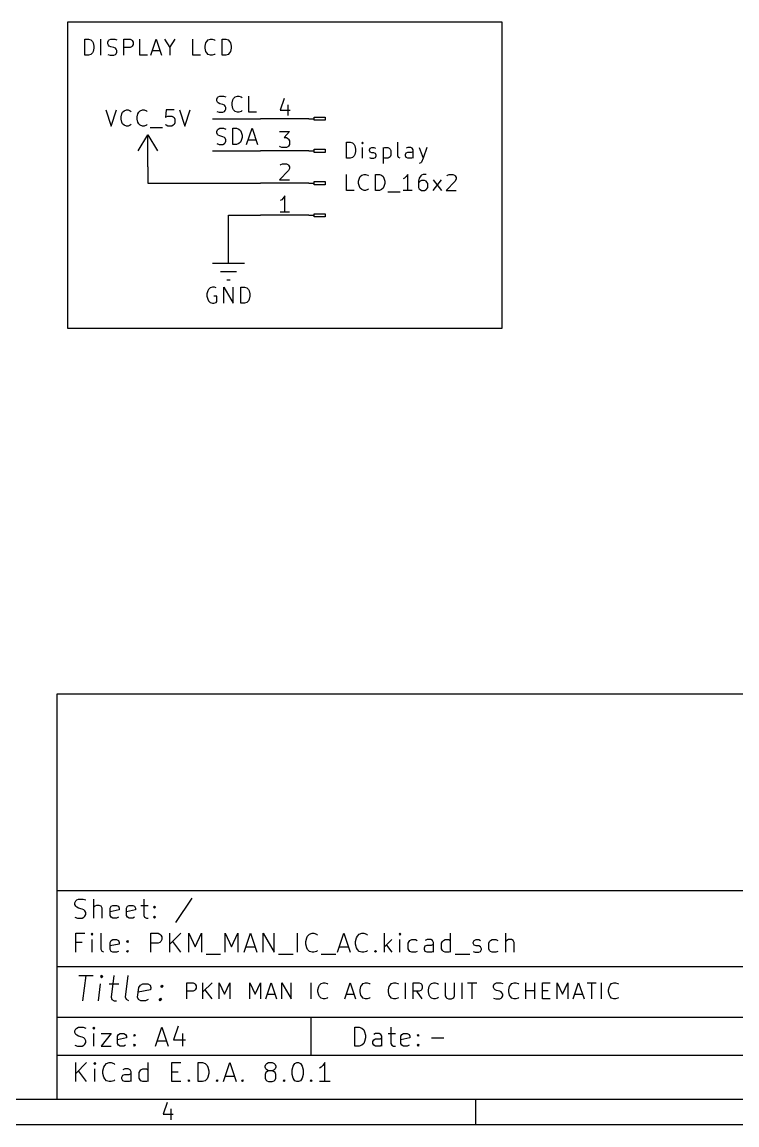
# Model space of a CAD drawing. Extents: x 0.4 to 11.3, y -7.9 to -0.4.
# Drawn here: x 6.859 to 9.079, y -7.874 to -4.45 of the extents above; entities that cross this region are included whole.
import ezdxf

# ---------------------------------------------------------------- set-up
doc = ezdxf.new("R2010")
doc.units = 0
doc.header["$MEASUREMENT"] = 0
for name, color, linetype in [('BLUE3', 171, 'CONTINUOUS'), ('CYAN2', 4, 'CONTINUOUS'), ('GRAY1', 251, 'CONTINUOUS'), ('GREEN3', 91, 'CONTINUOUS'), ('RED2', 1, 'CONTINUOUS'), ('RED3', 11, 'CONTINUOUS')]:
    doc.layers.add(name, color=color, linetype=linetype)

msp = doc.modelspace()

# ---------------------------------------------------------------- linework, layer by layer
at = {"layer": 'BLUE3', "linetype": 'CONTINUOUS'}
for p, q in [((7, -4.45), (7, -5.4)), ((8.35, -4.45), (7, -4.45)), ((8.35, -5.4), (8.35, -4.45)), ((7.0538, -4.553), (7.0538, -4.503)), ((7.0538, -4.503), (7.0657, -4.503)), ((7.0657, -4.503), (7.0729, -4.5053)), ((7.0729, -4.5053), (7.0776, -4.5101)), ((7.0776, -4.5101), (7.08, -4.5149)), ((7.08, -4.5149), (7.0824, -4.5244)), ((7.1038, -4.553), (7.1038, -4.503)), ((7.1252, -4.5125), (7.1276, -4.5077)), ((7.1252, -4.5172), (7.1252, -4.5125)), ((7.1276, -4.522), (7.1252, -4.5172)), ((7.1276, -4.5077), (7.13, -4.5053)), ((7.13, -4.5053), (7.1348, -4.503)), ((7.1348, -4.503), (7.1467, -4.503)), ((7.1467, -4.503), (7.1538, -4.5053)), ((7.1752, -4.553), (7.1752, -4.503)), ((7.1752, -4.503), (7.1943, -4.503)), ((7.1943, -4.503), (7.199, -4.5053)), ((7.199, -4.5053), (7.2014, -4.5077)), ((7.2014, -4.5077), (7.2038, -4.5125)), ((7.2038, -4.5196), (7.2014, -4.5244)), ((7.2038, -4.5125), (7.2038, -4.5196)), ((7.2252, -4.553), (7.2252, -4.503)), ((7.2586, -4.553), (7.2752, -4.503)), ((7.2752, -4.503), (7.2919, -4.553)), ((7.3014, -4.503), (7.3181, -4.5292)), ((7.3181, -4.5292), (7.3348, -4.503)), ((7.3895, -4.553), (7.3895, -4.503)), ((7.4276, -4.5244), (7.43, -4.5149)), ((7.43, -4.5149), (7.4324, -4.5101)), ((7.4324, -4.5101), (7.4371, -4.5053)), ((7.4371, -4.5053), (7.4443, -4.503)), ((7.4443, -4.503), (7.449, -4.503)), ((7.449, -4.503), (7.4562, -4.5053)), ((7.4562, -4.5053), (7.4586, -4.5077)), ((7.48, -4.553), (7.48, -4.503)), ((7.48, -4.503), (7.4919, -4.503)), ((7.4919, -4.503), (7.499, -4.5053)), ((7.499, -4.5053), (7.5038, -4.5101)), ((7.5038, -4.5101), (7.5062, -4.5149)), ((7.5062, -4.5149), (7.5086, -4.5244)), ((7.0657, -4.553), (7.0538, -4.553)), ((7.0729, -4.5506), (7.0657, -4.553)), ((7.0776, -4.5458), (7.0729, -4.5506)), ((7.08, -4.5411), (7.0776, -4.5458)), ((7.0824, -4.5315), (7.08, -4.5411)), ((7.0824, -4.5244), (7.0824, -4.5315)), ((7.1252, -4.5506), (7.1324, -4.553)), ((7.13, -4.5244), (7.1276, -4.522)), ((7.1348, -4.5268), (7.13, -4.5244)), ((7.1324, -4.553), (7.1443, -4.553)), ((7.1443, -4.5292), (7.1348, -4.5268)), ((7.149, -4.5315), (7.1443, -4.5292)), ((7.1443, -4.553), (7.149, -4.5506)), ((7.1514, -4.5339), (7.149, -4.5315)), ((7.149, -4.5506), (7.1514, -4.5482)), ((7.1538, -4.5387), (7.1514, -4.5339)), ((7.1514, -4.5482), (7.1538, -4.5434)), ((7.1538, -4.5434), (7.1538, -4.5387)), ((7.1943, -4.5292), (7.1752, -4.5292)), ((7.199, -4.5268), (7.1943, -4.5292)), ((7.2014, -4.5244), (7.199, -4.5268)), ((7.249, -4.553), (7.2252, -4.553)), ((7.2633, -4.5387), (7.2871, -4.5387)), ((7.3181, -4.5292), (7.3181, -4.553)), ((7.4133, -4.553), (7.3895, -4.553)), ((7.4276, -4.5315), (7.4276, -4.5244)), ((7.43, -4.5411), (7.4276, -4.5315)), ((7.4324, -4.5458), (7.43, -4.5411)), ((7.4371, -4.5506), (7.4324, -4.5458)), ((7.4443, -4.553), (7.4371, -4.5506)), ((7.449, -4.553), (7.4443, -4.553)), ((7.4562, -4.5506), (7.449, -4.553)), ((7.4586, -4.5482), (7.4562, -4.5506)), ((7.4919, -4.553), (7.48, -4.553)), ((7.499, -4.5506), (7.4919, -4.553)), ((7.5038, -4.5458), (7.499, -4.5506)), ((7.5062, -4.5411), (7.5038, -4.5458)), ((7.5086, -4.5315), (7.5062, -4.5411)), ((7.5086, -4.5244), (7.5086, -4.5315)), ((7, -5.4), (8.35, -5.4)), ((7.3709, -7.483), (7.3709, -7.433)), ((7.3709, -7.433), (7.39, -7.433)), ((7.39, -7.4592), (7.3709, -7.4592)), ((7.39, -7.433), (7.3948, -7.4353)), ((7.3948, -7.4568), (7.39, -7.4592)), ((7.3948, -7.4353), (7.3971, -7.4377)), ((7.3971, -7.4544), (7.3948, -7.4568)), ((7.3971, -7.4377), (7.3995, -7.4425)), ((7.3995, -7.4496), (7.3971, -7.4544)), ((7.3995, -7.4425), (7.3995, -7.4496)), ((7.4209, -7.483), (7.4209, -7.433)), ((7.4495, -7.433), (7.4209, -7.4615)), ((7.4495, -7.483), (7.4281, -7.4544)), ((7.4709, -7.483), (7.4709, -7.433)), ((7.4709, -7.433), (7.4876, -7.4687)), ((7.4876, -7.4687), (7.5043, -7.433)), ((7.5043, -7.433), (7.5043, -7.483)), ((7.5662, -7.483), (7.5662, -7.433)), ((7.5662, -7.433), (7.5829, -7.4687)), ((7.5829, -7.4687), (7.5995, -7.433)), ((7.5995, -7.433), (7.5995, -7.483)), ((7.6162, -7.483), (7.6329, -7.433)), ((7.6329, -7.433), (7.6495, -7.483)), ((7.6662, -7.483), (7.6662, -7.433)), ((7.6662, -7.433), (7.6948, -7.483)), ((7.6948, -7.483), (7.6948, -7.433)), ((7.7567, -7.483), (7.7567, -7.433)), ((7.7781, -7.4544), (7.7805, -7.4449)), ((7.7781, -7.4615), (7.7781, -7.4544)), ((7.7805, -7.4711), (7.7781, -7.4615)), ((7.7805, -7.4449), (7.7829, -7.4401)), ((7.7829, -7.4401), (7.7876, -7.4353)), ((7.7876, -7.4353), (7.7948, -7.433)), ((7.7948, -7.433), (7.7995, -7.433)), ((7.7995, -7.433), (7.8067, -7.4353)), ((7.8067, -7.4353), (7.809, -7.4377)), ((7.8614, -7.483), (7.8781, -7.433)), ((7.8781, -7.433), (7.8948, -7.483)), ((7.909, -7.4544), (7.9114, -7.4449)), ((7.909, -7.4615), (7.909, -7.4544)), ((7.9114, -7.4711), (7.909, -7.4615)), ((7.9114, -7.4449), (7.9138, -7.4401)), ((7.9138, -7.4401), (7.9186, -7.4353)), ((7.9186, -7.4353), (7.9257, -7.433)), ((7.9257, -7.433), (7.9305, -7.433)), ((7.9305, -7.433), (7.9376, -7.4353)), ((7.9376, -7.4353), (7.94, -7.4377)), ((7.9971, -7.4544), (7.9995, -7.4449)), ((7.9971, -7.4615), (7.9971, -7.4544)), ((7.9995, -7.4711), (7.9971, -7.4615)), ((7.9995, -7.4449), (8.0019, -7.4401)), ((8.0019, -7.4401), (8.0067, -7.4353)), ((8.0067, -7.4353), (8.0138, -7.433)), ((8.0138, -7.433), (8.0186, -7.433)), ((8.0186, -7.433), (8.0257, -7.4353)), ((8.0257, -7.4353), (8.0281, -7.4377)), ((8.0495, -7.483), (8.0495, -7.433)), ((8.0733, -7.483), (8.0733, -7.433)), ((8.0733, -7.433), (8.0924, -7.433)), ((8.0924, -7.4592), (8.0733, -7.4592)), ((8.1019, -7.483), (8.0852, -7.4592)), ((8.0924, -7.433), (8.0971, -7.4353)), ((8.0971, -7.4568), (8.0924, -7.4592)), ((8.0971, -7.4353), (8.0995, -7.4377)), ((8.0995, -7.4544), (8.0971, -7.4568)), ((8.0995, -7.4377), (8.1019, -7.4425)), ((8.1019, -7.4496), (8.0995, -7.4544)), ((8.1019, -7.4425), (8.1019, -7.4496)), ((8.121, -7.4544), (8.1233, -7.4449)), ((8.121, -7.4615), (8.121, -7.4544)), ((8.1233, -7.4711), (8.121, -7.4615)), ((8.1233, -7.4449), (8.1257, -7.4401)), ((8.1257, -7.4401), (8.1305, -7.4353)), ((8.1305, -7.4353), (8.1376, -7.433)), ((8.1376, -7.433), (8.1424, -7.433)), ((8.1424, -7.433), (8.1495, -7.4353)), ((8.1495, -7.4353), (8.1519, -7.4377)), ((8.1733, -7.433), (8.1733, -7.4734)), ((8.2019, -7.4734), (8.2019, -7.433)), ((8.2257, -7.483), (8.2257, -7.433)), ((8.2424, -7.433), (8.271, -7.433)), ((8.2567, -7.483), (8.2567, -7.433)), ((8.3233, -7.4425), (8.3257, -7.4377)), ((8.3233, -7.4472), (8.3233, -7.4425)), ((8.3257, -7.452), (8.3233, -7.4472)), ((8.3257, -7.4377), (8.3281, -7.4353)), ((8.3281, -7.4544), (8.3257, -7.452)), ((8.3281, -7.4353), (8.3329, -7.433)), ((8.3329, -7.4568), (8.3281, -7.4544)), ((8.3329, -7.433), (8.3448, -7.433)), ((8.3424, -7.4592), (8.3329, -7.4568)), ((8.3471, -7.4615), (8.3424, -7.4592)), ((8.3448, -7.433), (8.3519, -7.4353)), ((8.3495, -7.4639), (8.3471, -7.4615)), ((8.3519, -7.4687), (8.3495, -7.4639)), ((8.371, -7.4544), (8.3733, -7.4449)), ((8.371, -7.4615), (8.371, -7.4544)), ((8.3733, -7.4711), (8.371, -7.4615)), ((8.3733, -7.4449), (8.3757, -7.4401)), ((8.3757, -7.4401), (8.3805, -7.4353)), ((8.3805, -7.4353), (8.3876, -7.433)), ((8.3876, -7.433), (8.3924, -7.433)), ((8.3924, -7.433), (8.3995, -7.4353)), ((8.3995, -7.4353), (8.4019, -7.4377)), ((8.4233, -7.483), (8.4233, -7.433)), ((8.4233, -7.4568), (8.4519, -7.4568)), ((8.4519, -7.483), (8.4519, -7.433)), ((8.4757, -7.483), (8.4757, -7.433)), ((8.4757, -7.433), (8.4995, -7.433)), ((8.4757, -7.4568), (8.4924, -7.4568)), ((8.5209, -7.483), (8.5209, -7.433)), ((8.5209, -7.433), (8.5376, -7.4687)), ((8.5376, -7.4687), (8.5543, -7.433)), ((8.5543, -7.433), (8.5543, -7.483)), ((8.5709, -7.483), (8.5876, -7.433)), ((8.5876, -7.433), (8.6043, -7.483)), ((8.6138, -7.433), (8.6424, -7.433)), ((8.6281, -7.483), (8.6281, -7.433)), ((8.659, -7.483), (8.659, -7.433)), ((8.6805, -7.4544), (8.6829, -7.4449)), ((8.6805, -7.4615), (8.6805, -7.4544)), ((8.6829, -7.4711), (8.6805, -7.4615)), ((8.6829, -7.4449), (8.6852, -7.4401)), ((8.6852, -7.4401), (8.69, -7.4353)), ((8.69, -7.4353), (8.6971, -7.433)), ((8.6971, -7.433), (8.7019, -7.433)), ((8.7019, -7.433), (8.709, -7.4353)), ((8.709, -7.4353), (8.7114, -7.4377)), ((7.6209, -7.4687), (7.6448, -7.4687)), ((7.7829, -7.4758), (7.7805, -7.4711)), ((7.7876, -7.4806), (7.7829, -7.4758)), ((7.7948, -7.483), (7.7876, -7.4806)), ((7.7995, -7.483), (7.7948, -7.483)), ((7.8067, -7.4806), (7.7995, -7.483)), ((7.809, -7.4782), (7.8067, -7.4806)), ((7.8662, -7.4687), (7.89, -7.4687)), ((7.9138, -7.4758), (7.9114, -7.4711)), ((7.9186, -7.4806), (7.9138, -7.4758)), ((7.9257, -7.483), (7.9186, -7.4806)), ((7.9305, -7.483), (7.9257, -7.483)), ((7.9376, -7.4806), (7.9305, -7.483)), ((7.94, -7.4782), (7.9376, -7.4806)), ((8.0019, -7.4758), (7.9995, -7.4711)), ((8.0067, -7.4806), (8.0019, -7.4758)), ((8.0138, -7.483), (8.0067, -7.4806)), ((8.0186, -7.483), (8.0138, -7.483)), ((8.0257, -7.4806), (8.0186, -7.483)), ((8.0281, -7.4782), (8.0257, -7.4806)), ((8.1257, -7.4758), (8.1233, -7.4711)), ((8.1305, -7.4806), (8.1257, -7.4758)), ((8.1376, -7.483), (8.1305, -7.4806)), ((8.1424, -7.483), (8.1376, -7.483)), ((8.1495, -7.4806), (8.1424, -7.483)), ((8.1519, -7.4782), (8.1495, -7.4806)), ((8.1733, -7.4734), (8.1757, -7.4782)), ((8.1757, -7.4782), (8.1781, -7.4806)), ((8.1781, -7.4806), (8.1829, -7.483)), ((8.1829, -7.483), (8.1924, -7.483)), ((8.1924, -7.483), (8.1971, -7.4806)), ((8.1971, -7.4806), (8.1995, -7.4782)), ((8.1995, -7.4782), (8.2019, -7.4734)), ((8.3233, -7.4806), (8.3305, -7.483)), ((8.3305, -7.483), (8.3424, -7.483)), ((8.3424, -7.483), (8.3471, -7.4806)), ((8.3471, -7.4806), (8.3495, -7.4782)), ((8.3495, -7.4782), (8.3519, -7.4734)), ((8.3519, -7.4734), (8.3519, -7.4687)), ((8.3757, -7.4758), (8.3733, -7.4711)), ((8.3805, -7.4806), (8.3757, -7.4758)), ((8.3876, -7.483), (8.3805, -7.4806)), ((8.3924, -7.483), (8.3876, -7.483)), ((8.3995, -7.4806), (8.3924, -7.483)), ((8.4019, -7.4782), (8.3995, -7.4806)), ((8.4995, -7.483), (8.4757, -7.483)), ((8.5757, -7.4687), (8.5995, -7.4687)), ((8.6852, -7.4758), (8.6829, -7.4711)), ((8.69, -7.4806), (8.6852, -7.4758)), ((8.6971, -7.483), (8.69, -7.4806)), ((8.7019, -7.483), (8.6971, -7.483)), ((8.709, -7.4806), (8.7019, -7.483)), ((8.7114, -7.4782), (8.709, -7.4806)), ((8.1309, -7.6039), (8.169, -7.6039))]:
    msp.add_line(p, q, dxfattribs=at)
at = {"layer": 'CYAN2', "linetype": 'CONTINUOUS'}
for p, q in [((7.119, -4.7228), (7.1357, -4.7728)), ((7.1357, -4.7728), (7.1524, -4.7228)), ((7.1714, -4.7299), (7.1762, -4.7252)), ((7.1762, -4.7252), (7.1833, -4.7228)), ((7.1833, -4.7228), (7.1881, -4.7228)), ((7.1881, -4.7228), (7.1952, -4.7252)), ((7.1952, -4.7252), (7.1976, -4.7276)), ((7.2214, -4.7299), (7.2262, -4.7252)), ((7.2262, -4.7252), (7.2333, -4.7228)), ((7.2333, -4.7228), (7.2381, -4.7228)), ((7.2381, -4.7228), (7.2452, -4.7252)), ((7.2452, -4.7252), (7.2476, -4.7276)), ((7.3071, -4.7228), (7.3048, -4.7466)), ((7.331, -4.7228), (7.3071, -4.7228)), ((7.3476, -4.7228), (7.3643, -4.7728)), ((7.3643, -4.7728), (7.381, -4.7228)), ((7.1667, -4.7442), (7.169, -4.7347)), ((7.1667, -4.7514), (7.1667, -4.7442)), ((7.169, -4.7609), (7.1667, -4.7514)), ((7.169, -4.7347), (7.1714, -4.7299)), ((7.2167, -4.7442), (7.219, -4.7347)), ((7.2167, -4.7514), (7.2167, -4.7442)), ((7.219, -4.7609), (7.2167, -4.7514)), ((7.219, -4.7347), (7.2214, -4.7299)), ((7.3048, -4.7466), (7.3071, -4.7442)), ((7.3071, -4.7442), (7.3119, -4.7419)), ((7.3119, -4.7419), (7.3238, -4.7419)), ((7.3238, -4.7419), (7.3286, -4.7442)), ((7.3286, -4.7442), (7.331, -4.7466)), ((7.331, -4.7466), (7.3333, -4.7514)), ((7.3333, -4.7514), (7.3333, -4.7633)), ((7.1714, -4.7657), (7.169, -4.7609)), ((7.1762, -4.7704), (7.1714, -4.7657)), ((7.1833, -4.7728), (7.1762, -4.7704)), ((7.1881, -4.7728), (7.1833, -4.7728)), ((7.1952, -4.7704), (7.1881, -4.7728)), ((7.1976, -4.768), (7.1952, -4.7704)), ((7.2214, -4.7657), (7.219, -4.7609)), ((7.2262, -4.7704), (7.2214, -4.7657)), ((7.2333, -4.7728), (7.2262, -4.7704)), ((7.2381, -4.7728), (7.2333, -4.7728)), ((7.2452, -4.7704), (7.2381, -4.7728)), ((7.2476, -4.768), (7.2452, -4.7704)), ((7.2571, -4.7776), (7.2952, -4.7776)), ((7.3071, -4.7704), (7.3048, -4.768)), ((7.3119, -4.7728), (7.3071, -4.7704)), ((7.3238, -4.7728), (7.3119, -4.7728)), ((7.3286, -4.7704), (7.3238, -4.7728)), ((7.331, -4.768), (7.3286, -4.7704)), ((7.3333, -4.7633), (7.331, -4.768)), ((7.8663, -4.8728), (7.8663, -4.8228)), ((7.8663, -4.8228), (7.8782, -4.8228)), ((7.8782, -4.8228), (7.8853, -4.8252)), ((7.8853, -4.8252), (7.8901, -4.8299)), ((7.9163, -4.8228), (7.9139, -4.8252)), ((7.9139, -4.8252), (7.9163, -4.8276)), ((7.9187, -4.8252), (7.9163, -4.8228)), ((7.9163, -4.8228), (7.9163, -4.8276)), ((7.9163, -4.8276), (7.9187, -4.8252)), ((8.0258, -4.8657), (8.0258, -4.8228)), ((7.8901, -4.8299), (7.8925, -4.8347)), ((7.8925, -4.8609), (7.8901, -4.8657)), ((7.8925, -4.8347), (7.8949, -4.8442)), ((7.8949, -4.8514), (7.8925, -4.8609)), ((7.8949, -4.8442), (7.8949, -4.8514)), ((7.9163, -4.8728), (7.9163, -4.8395)), ((7.9377, -4.8466), (7.9401, -4.8418)), ((7.9377, -4.849), (7.9377, -4.8466)), ((7.9401, -4.8537), (7.9377, -4.849)), ((7.9401, -4.8418), (7.9449, -4.8395)), ((7.9449, -4.8561), (7.9401, -4.8537)), ((7.9449, -4.8395), (7.952, -4.8395)), ((7.952, -4.8561), (7.9449, -4.8561)), ((7.952, -4.8395), (7.9568, -4.8418)), ((7.9568, -4.8585), (7.952, -4.8561)), ((7.9591, -4.8633), (7.9568, -4.8585)), ((7.9806, -4.8395), (7.9806, -4.8895)), ((7.9806, -4.8418), (7.9853, -4.8395)), ((7.9853, -4.8395), (7.9949, -4.8395)), ((7.9949, -4.8395), (7.9996, -4.8418)), ((7.9996, -4.8418), (8.002, -4.8442)), ((8.002, -4.8442), (8.0044, -4.849)), ((8.0044, -4.849), (8.0044, -4.8633)), ((8.0496, -4.8609), (8.052, -4.8561)), ((8.0496, -4.8657), (8.0496, -4.8609)), ((8.0568, -4.8395), (8.052, -4.8418)), ((8.052, -4.8561), (8.0568, -4.8537)), ((8.0663, -4.8395), (8.0568, -4.8395)), ((8.0568, -4.8537), (8.0687, -4.8537)), ((8.071, -4.8418), (8.0663, -4.8395)), ((8.0687, -4.8537), (8.0734, -4.8514)), ((8.0734, -4.8466), (8.071, -4.8418)), ((8.0734, -4.8728), (8.0734, -4.8466)), ((8.0925, -4.8395), (8.1044, -4.8728)), ((8.1163, -4.8395), (8.1044, -4.8728)), ((7.8782, -4.8728), (7.8663, -4.8728)), ((7.8853, -4.8704), (7.8782, -4.8728)), ((7.8901, -4.8657), (7.8853, -4.8704)), ((7.9377, -4.8704), (7.9425, -4.8728)), ((7.9425, -4.8728), (7.952, -4.8728)), ((7.952, -4.8728), (7.9568, -4.8704)), ((7.9568, -4.8704), (7.9591, -4.8657)), ((7.9591, -4.8657), (7.9591, -4.8633)), ((7.9853, -4.8728), (7.9806, -4.8704)), ((7.9949, -4.8728), (7.9853, -4.8728)), ((7.9996, -4.8704), (7.9949, -4.8728)), ((8.002, -4.868), (7.9996, -4.8704)), ((8.0044, -4.8633), (8.002, -4.868)), ((8.0282, -4.8704), (8.0258, -4.8657)), ((8.0329, -4.8728), (8.0282, -4.8704)), ((8.052, -4.8704), (8.0496, -4.8657)), ((8.0568, -4.8728), (8.052, -4.8704)), ((8.0687, -4.8728), (8.0568, -4.8728)), ((8.0734, -4.8704), (8.0687, -4.8728)), ((8.0972, -4.8871), (8.0925, -4.8895)), ((8.0996, -4.8847), (8.0972, -4.8871)), ((8.1044, -4.8728), (8.0996, -4.8847)), ((7.8663, -4.9728), (7.8663, -4.9228)), ((7.9068, -4.9347), (7.9091, -4.9299)), ((7.9091, -4.9299), (7.9139, -4.9252)), ((7.9139, -4.9252), (7.921, -4.9228)), ((7.921, -4.9228), (7.9258, -4.9228)), ((7.9258, -4.9228), (7.9329, -4.9252)), ((7.9329, -4.9252), (7.9353, -4.9276)), ((7.9568, -4.9728), (7.9568, -4.9228)), ((7.9568, -4.9228), (7.9687, -4.9228)), ((7.9687, -4.9228), (7.9758, -4.9252)), ((7.9758, -4.9252), (7.9806, -4.9299)), ((7.9806, -4.9299), (7.9829, -4.9347)), ((8.052, -4.9299), (8.0472, -4.9347)), ((8.0568, -4.9228), (8.052, -4.9299)), ((8.0568, -4.9728), (8.0568, -4.9228)), ((8.0972, -4.9276), (8.0925, -4.9347)), ((8.0996, -4.9252), (8.0972, -4.9276)), ((8.1044, -4.9228), (8.0996, -4.9252)), ((8.1139, -4.9228), (8.1044, -4.9228)), ((8.1782, -4.9276), (8.1806, -4.9252)), ((8.1806, -4.9252), (8.1853, -4.9228)), ((8.1853, -4.9228), (8.1972, -4.9228)), ((8.1972, -4.9228), (8.202, -4.9252)), ((8.202, -4.9252), (8.2044, -4.9276)), ((8.2044, -4.9276), (8.2068, -4.9323)), ((7.9044, -4.9442), (7.9068, -4.9347)), ((7.9044, -4.9514), (7.9044, -4.9442)), ((7.9068, -4.9609), (7.9044, -4.9514)), ((7.9091, -4.9657), (7.9068, -4.9609)), ((7.9829, -4.9609), (7.9806, -4.9657)), ((7.9829, -4.9347), (7.9853, -4.9442)), ((7.9853, -4.9514), (7.9829, -4.9609)), ((7.9853, -4.9442), (7.9853, -4.9514)), ((8.0472, -4.9347), (8.0425, -4.9371)), ((8.0925, -4.9347), (8.0901, -4.9442)), ((8.0901, -4.9442), (8.0901, -4.9633)), ((8.0925, -4.9466), (8.0901, -4.9514)), ((8.0901, -4.9633), (8.0925, -4.968)), ((8.0949, -4.9442), (8.0925, -4.9466)), ((8.0996, -4.9418), (8.0949, -4.9442)), ((8.1091, -4.9418), (8.0996, -4.9418)), ((8.1139, -4.9442), (8.1091, -4.9418)), ((8.1163, -4.9466), (8.1139, -4.9442)), ((8.1187, -4.9514), (8.1163, -4.9466)), ((8.1163, -4.968), (8.1187, -4.9633)), ((8.1187, -4.9633), (8.1187, -4.9514)), ((8.1353, -4.9728), (8.1615, -4.9395)), ((8.1353, -4.9395), (8.1615, -4.9728)), ((8.2044, -4.9442), (8.1758, -4.9728)), ((8.2068, -4.9371), (8.2044, -4.9442)), ((8.2068, -4.9323), (8.2068, -4.9371)), ((7.8901, -4.9728), (7.8663, -4.9728)), ((7.9139, -4.9704), (7.9091, -4.9657)), ((7.921, -4.9728), (7.9139, -4.9704)), ((7.9258, -4.9728), (7.921, -4.9728)), ((7.9329, -4.9704), (7.9258, -4.9728)), ((7.9353, -4.968), (7.9329, -4.9704)), ((7.9687, -4.9728), (7.9568, -4.9728)), ((7.9758, -4.9704), (7.9687, -4.9728)), ((7.9806, -4.9657), (7.9758, -4.9704)), ((7.9949, -4.9776), (8.0329, -4.9776)), ((8.071, -4.9728), (8.0425, -4.9728)), ((8.0925, -4.968), (8.0949, -4.9704)), ((8.0949, -4.9704), (8.0996, -4.9728)), ((8.0996, -4.9728), (8.1091, -4.9728)), ((8.1091, -4.9728), (8.1139, -4.9704)), ((8.1139, -4.9704), (8.1163, -4.968)), ((8.1758, -4.9728), (8.2068, -4.9728)), ((7.45, -5.2728), (7.4429, -5.2752)), ((7.4571, -5.2728), (7.45, -5.2728)), ((7.4619, -5.2752), (7.4571, -5.2728)), ((7.4857, -5.3228), (7.4857, -5.2728)), ((7.4857, -5.2728), (7.5143, -5.3228)), ((7.5143, -5.3228), (7.5143, -5.2728)), ((7.5381, -5.3228), (7.5381, -5.2728)), ((7.5381, -5.2728), (7.55, -5.2728)), ((7.55, -5.2728), (7.5571, -5.2752)), ((7.4357, -5.2847), (7.4333, -5.2942)), ((7.4333, -5.2942), (7.4333, -5.3014)), ((7.4333, -5.3014), (7.4357, -5.3109)), ((7.4381, -5.2799), (7.4357, -5.2847)), ((7.4429, -5.2752), (7.4381, -5.2799)), ((7.4643, -5.3014), (7.4548, -5.3014)), ((7.4643, -5.318), (7.4643, -5.3014)), ((7.5571, -5.2752), (7.5619, -5.2799)), ((7.5619, -5.2799), (7.5643, -5.2847)), ((7.5643, -5.2847), (7.5667, -5.2942)), ((7.5667, -5.3014), (7.5643, -5.3109)), ((7.5667, -5.2942), (7.5667, -5.3014)), ((7.4357, -5.3109), (7.4381, -5.3157)), ((7.4381, -5.3157), (7.4429, -5.3204)), ((7.4429, -5.3204), (7.45, -5.3228)), ((7.45, -5.3228), (7.4548, -5.3228)), ((7.4548, -5.3228), (7.4619, -5.3204)), ((7.4619, -5.3204), (7.4643, -5.318)), ((7.55, -5.3228), (7.5381, -5.3228)), ((7.5571, -5.3204), (7.55, -5.3228)), ((7.5619, -5.3157), (7.5571, -5.3204)), ((7.5643, -5.3109), (7.5619, -5.3157))]:
    msp.add_line(p, q, dxfattribs=at)
at = {"layer": 'GRAY1', "linetype": 'CONTINUOUS'}
for p, q in [((7.4636, -4.6893), (7.466, -4.6846)), ((7.4636, -4.6941), (7.4636, -4.6893)), ((7.466, -4.6846), (7.4684, -4.6822)), ((7.4684, -4.6822), (7.4732, -4.6798)), ((7.4732, -4.6798), (7.4851, -4.6798)), ((7.4851, -4.6798), (7.4922, -4.6822)), ((7.5136, -4.6917), (7.516, -4.6869)), ((7.516, -4.6869), (7.5208, -4.6822)), ((7.5208, -4.6822), (7.5279, -4.6798)), ((7.5279, -4.6798), (7.5327, -4.6798)), ((7.5327, -4.6798), (7.5398, -4.6822)), ((7.5398, -4.6822), (7.5422, -4.6846)), ((7.5636, -4.7298), (7.5636, -4.6798)), ((7.466, -4.6988), (7.4636, -4.6941)), ((7.4684, -4.7012), (7.466, -4.6988)), ((7.4732, -4.7036), (7.4684, -4.7012)), ((7.4827, -4.706), (7.4732, -4.7036)), ((7.4874, -4.7084), (7.4827, -4.706)), ((7.4898, -4.7108), (7.4874, -4.7084)), ((7.4874, -4.7274), (7.4898, -4.725)), ((7.4922, -4.7155), (7.4898, -4.7108)), ((7.4898, -4.725), (7.4922, -4.7203)), ((7.4922, -4.7203), (7.4922, -4.7155)), ((7.5113, -4.7012), (7.5136, -4.6917)), ((7.5113, -4.7084), (7.5113, -4.7012)), ((7.5136, -4.7179), (7.5113, -4.7084)), ((7.516, -4.7227), (7.5136, -4.7179)), ((7.5208, -4.7274), (7.516, -4.7227)), ((7.5422, -4.725), (7.5398, -4.7274)), ((7.4636, -4.7274), (7.4708, -4.7298)), ((7.4708, -4.7298), (7.4827, -4.7298)), ((7.4827, -4.7298), (7.4874, -4.7274)), ((7.5279, -4.7298), (7.5208, -4.7274)), ((7.5327, -4.7298), (7.5279, -4.7298)), ((7.5398, -4.7274), (7.5327, -4.7298)), ((7.5874, -4.7298), (7.5636, -4.7298)), ((7.4636, -4.7893), (7.466, -4.7846)), ((7.4636, -4.7941), (7.4636, -4.7893)), ((7.466, -4.7846), (7.4684, -4.7822)), ((7.4684, -4.7822), (7.4732, -4.7798)), ((7.4732, -4.7798), (7.4851, -4.7798)), ((7.4851, -4.7798), (7.4922, -4.7822)), ((7.5136, -4.8298), (7.5136, -4.7798)), ((7.5136, -4.7798), (7.5255, -4.7798)), ((7.5255, -4.7798), (7.5327, -4.7822)), ((7.5327, -4.7822), (7.5374, -4.7869)), ((7.5374, -4.7869), (7.5398, -4.7917)), ((7.5398, -4.7917), (7.5422, -4.8012)), ((7.5565, -4.8298), (7.5732, -4.7798)), ((7.5732, -4.7798), (7.5898, -4.8298)), ((7.466, -4.7988), (7.4636, -4.7941)), ((7.4636, -4.8274), (7.4708, -4.8298)), ((7.4684, -4.8012), (7.466, -4.7988)), ((7.4732, -4.8036), (7.4684, -4.8012)), ((7.4827, -4.806), (7.4732, -4.8036)), ((7.4874, -4.8084), (7.4827, -4.806)), ((7.4827, -4.8298), (7.4874, -4.8274)), ((7.4898, -4.8108), (7.4874, -4.8084)), ((7.4874, -4.8274), (7.4898, -4.825)), ((7.4922, -4.8155), (7.4898, -4.8108)), ((7.4898, -4.825), (7.4922, -4.8203)), ((7.4922, -4.8203), (7.4922, -4.8155)), ((7.5327, -4.8274), (7.5255, -4.8298)), ((7.5374, -4.8227), (7.5327, -4.8274)), ((7.5398, -4.8179), (7.5374, -4.8227)), ((7.5422, -4.8084), (7.5398, -4.8179)), ((7.5422, -4.8012), (7.5422, -4.8084)), ((7.5613, -4.8155), (7.5851, -4.8155)), ((7.4708, -4.8298), (7.4827, -4.8298)), ((7.5255, -4.8298), (7.5136, -4.8298))]:
    msp.add_line(p, q, dxfattribs=at)
at = {"layer": 'GREEN3', "linetype": 'CONTINUOUS'}
for p, q in [((7.45, -4.75), (7.6, -4.75)), ((7.45, -4.85), (7.6, -4.85)), ((7.25, -4.9), (7.25, -4.95)), ((7.25, -4.95), (7.6, -4.95)), ((7.5, -5.05), (7.6, -5.05)), ((7.5, -5.15), (7.5, -5.05))]:
    msp.add_line(p, q, dxfattribs=at)
at = {"layer": 'RED2', "linetype": 'CONTINUOUS'}
for p, q in [((7.75, -4.75), (7.6, -4.75)), ((7.75, -4.75), (7.766, -4.75)), ((7.766, -4.755), (7.766, -4.745)), ((7.766, -4.745), (7.8, -4.745)), ((7.8, -4.755), (7.766, -4.755)), ((7.8, -4.745), (7.8, -4.755)), ((7.22, -4.85), (7.25, -4.8)), ((7.25, -4.9), (7.25, -4.8)), ((7.25, -4.8), (7.28, -4.85)), ((7.75, -4.85), (7.6, -4.85)), ((7.75, -4.85), (7.766, -4.85)), ((7.766, -4.855), (7.766, -4.845)), ((7.766, -4.845), (7.8, -4.845)), ((7.8, -4.855), (7.766, -4.855)), ((7.8, -4.845), (7.8, -4.855)), ((7.75, -4.95), (7.6, -4.95)), ((7.75, -4.95), (7.766, -4.95)), ((7.766, -4.955), (7.766, -4.945)), ((7.766, -4.945), (7.8, -4.945)), ((7.8, -4.955), (7.766, -4.955)), ((7.8, -4.945), (7.8, -4.955)), ((7.75, -5.05), (7.6, -5.05)), ((7.75, -5.05), (7.766, -5.05)), ((7.766, -5.055), (7.766, -5.045)), ((7.766, -5.045), (7.8, -5.045)), ((7.8, -5.055), (7.766, -5.055)), ((7.8, -5.045), (7.8, -5.055)), ((7.5, -5.2), (7.5, -5.15)), ((7.55, -5.2), (7.45, -5.2)), ((7.475, -5.225), (7.525, -5.225)), ((7.495, -5.25), (7.505, -5.25)), ((6.9686, -6.5357), (11.2206, -6.5357)), ((6.9686, -7.7956), (6.9686, -6.5357)), ((6.9686, -7.146), (11.2206, -7.146)), ((7.0231, -7.1842), (7.0259, -7.1786)), ((7.0231, -7.1898), (7.0231, -7.1842)), ((7.0259, -7.1955), (7.0231, -7.1898)), ((7.0259, -7.1786), (7.0287, -7.1758)), ((7.0287, -7.1758), (7.0343, -7.173)), ((7.0343, -7.173), (7.0484, -7.173)), ((7.0484, -7.173), (7.0568, -7.1758)), ((7.0821, -7.232), (7.0821, -7.173)), ((7.2368, -7.173), (7.2368, -7.2236)), ((7.3859, -7.1702), (7.3352, -7.2461)), ((7.0287, -7.1983), (7.0259, -7.1955)), ((7.0343, -7.2011), (7.0287, -7.1983)), ((7.0456, -7.2039), (7.0343, -7.2011)), ((7.0512, -7.2067), (7.0456, -7.2039)), ((7.054, -7.2095), (7.0512, -7.2067)), ((7.0568, -7.2151), (7.054, -7.2095)), ((7.054, -7.2264), (7.0568, -7.2208)), ((7.0568, -7.2208), (7.0568, -7.2151)), ((7.085, -7.1955), (7.0821, -7.1983)), ((7.0906, -7.1926), (7.085, -7.1955)), ((7.099, -7.1926), (7.0906, -7.1926)), ((7.1046, -7.1955), (7.099, -7.1926)), ((7.1075, -7.2011), (7.1046, -7.1955)), ((7.1075, -7.232), (7.1075, -7.2011)), ((7.1328, -7.2011), (7.1356, -7.1955)), ((7.1328, -7.2236), (7.1328, -7.2011)), ((7.1609, -7.2067), (7.1328, -7.2123)), ((7.1356, -7.2292), (7.1328, -7.2236)), ((7.1356, -7.1955), (7.1412, -7.1926)), ((7.1412, -7.1926), (7.1524, -7.1926)), ((7.1524, -7.1926), (7.1581, -7.1955)), ((7.1581, -7.1955), (7.1609, -7.2011)), ((7.1609, -7.2011), (7.1609, -7.2067)), ((7.1834, -7.2011), (7.1862, -7.1955)), ((7.1834, -7.2236), (7.1834, -7.2011)), ((7.2115, -7.2067), (7.1834, -7.2123)), ((7.1862, -7.2292), (7.1834, -7.2236)), ((7.1862, -7.1955), (7.1918, -7.1926)), ((7.1918, -7.1926), (7.2031, -7.1926)), ((7.2031, -7.1926), (7.2087, -7.1955)), ((7.2087, -7.1955), (7.2115, -7.2011)), ((7.2115, -7.2011), (7.2115, -7.2067)), ((7.2284, -7.1926), (7.2509, -7.1926)), ((7.2368, -7.2236), (7.2396, -7.2292)), ((7.2677, -7.1983), (7.2706, -7.1955)), ((7.2706, -7.2011), (7.2677, -7.1983)), ((7.2706, -7.1955), (7.2734, -7.1983)), ((7.2706, -7.1955), (7.2706, -7.2011)), ((7.2734, -7.1983), (7.2706, -7.2011)), ((7.0231, -7.2292), (7.0315, -7.232)), ((7.0315, -7.232), (7.0456, -7.232)), ((7.0456, -7.232), (7.0512, -7.2292)), ((7.0512, -7.2292), (7.054, -7.2264)), ((7.1412, -7.232), (7.1356, -7.2292)), ((7.1524, -7.232), (7.1412, -7.232)), ((7.1581, -7.2292), (7.1524, -7.232)), ((7.1918, -7.232), (7.1862, -7.2292)), ((7.2031, -7.232), (7.1918, -7.232)), ((7.2087, -7.2292), (7.2031, -7.232)), ((7.2396, -7.2292), (7.2452, -7.232)), ((7.2452, -7.232), (7.2509, -7.232)), ((7.2677, -7.2292), (7.2706, -7.2264)), ((7.2706, -7.232), (7.2677, -7.2292)), ((7.2706, -7.2264), (7.2734, -7.2292)), ((7.2706, -7.2264), (7.2706, -7.232)), ((7.2734, -7.2292), (7.2706, -7.232)), ((7.0259, -7.3383), (7.0259, -7.2793)), ((7.0259, -7.2793), (7.054, -7.2793)), ((7.0765, -7.2793), (7.0737, -7.2821)), ((7.0737, -7.2821), (7.0765, -7.2849)), ((7.0793, -7.2821), (7.0765, -7.2793)), ((7.0765, -7.2793), (7.0765, -7.2849)), ((7.0765, -7.2849), (7.0793, -7.2821)), ((7.1046, -7.3299), (7.1046, -7.2793)), ((7.2593, -7.3383), (7.2593, -7.2793)), ((7.2593, -7.2793), (7.2818, -7.2793)), ((7.2818, -7.2793), (7.2874, -7.2821)), ((7.2874, -7.2821), (7.2902, -7.2849)), ((7.2902, -7.2849), (7.2931, -7.2905)), ((7.2931, -7.2905), (7.2931, -7.2989)), ((7.3184, -7.3383), (7.3184, -7.2793)), ((7.3521, -7.2793), (7.3184, -7.313)), ((7.3774, -7.3383), (7.3774, -7.2793)), ((7.3774, -7.2793), (7.3971, -7.3214)), ((7.3971, -7.3214), (7.4168, -7.2793)), ((7.4168, -7.2793), (7.4168, -7.3383)), ((7.4899, -7.3383), (7.4899, -7.2793)), ((7.4899, -7.2793), (7.5096, -7.3214)), ((7.5096, -7.3214), (7.5293, -7.2793)), ((7.5293, -7.2793), (7.5293, -7.3383)), ((7.549, -7.3383), (7.5686, -7.2793)), ((7.5686, -7.2793), (7.5883, -7.3383)), ((7.608, -7.3383), (7.608, -7.2793)), ((7.608, -7.2793), (7.6418, -7.3383)), ((7.6418, -7.3383), (7.6418, -7.2793)), ((7.7149, -7.3383), (7.7149, -7.2793)), ((7.7402, -7.3046), (7.743, -7.2933)), ((7.743, -7.2933), (7.7458, -7.2877)), ((7.7458, -7.2877), (7.7514, -7.2821)), ((7.7514, -7.2821), (7.7599, -7.2793)), ((7.7599, -7.2793), (7.7655, -7.2793)), ((7.7655, -7.2793), (7.7739, -7.2821)), ((7.7739, -7.2821), (7.7767, -7.2849)), ((7.8386, -7.3383), (7.8583, -7.2793)), ((7.8583, -7.2793), (7.878, -7.3383)), ((7.8949, -7.3046), (7.8977, -7.2933)), ((7.8977, -7.2933), (7.9005, -7.2877)), ((7.9005, -7.2877), (7.9061, -7.2821)), ((7.9061, -7.2821), (7.9145, -7.2793)), ((7.9145, -7.2793), (7.9202, -7.2793)), ((7.9202, -7.2793), (7.9286, -7.2821)), ((7.9286, -7.2821), (7.9314, -7.2849)), ((7.9849, -7.3383), (7.9849, -7.2793)), ((8.0327, -7.2793), (8.0298, -7.2821)), ((8.0298, -7.2821), (8.0327, -7.2849)), ((8.0355, -7.2821), (8.0327, -7.2793)), ((8.0327, -7.2793), (8.0327, -7.2849)), ((8.0327, -7.2849), (8.0355, -7.2821)), ((8.1901, -7.3383), (8.1901, -7.2793)), ((8.3617, -7.3383), (8.3617, -7.2793)), ((7.0456, -7.3074), (7.0259, -7.3074)), ((7.0765, -7.3383), (7.0765, -7.2989)), ((7.1328, -7.3074), (7.1356, -7.3018)), ((7.1328, -7.3299), (7.1328, -7.3074)), ((7.1609, -7.313), (7.1328, -7.3186)), ((7.1356, -7.3018), (7.1412, -7.2989)), ((7.1412, -7.2989), (7.1524, -7.2989)), ((7.1524, -7.2989), (7.1581, -7.3018)), ((7.1581, -7.3018), (7.1609, -7.3074)), ((7.1609, -7.3074), (7.1609, -7.313)), ((7.1834, -7.3046), (7.1862, -7.3018)), ((7.1862, -7.3074), (7.1834, -7.3046)), ((7.1862, -7.3018), (7.189, -7.3046)), ((7.1862, -7.3018), (7.1862, -7.3074)), ((7.189, -7.3046), (7.1862, -7.3074)), ((7.2818, -7.3102), (7.2593, -7.3102)), ((7.2874, -7.3074), (7.2818, -7.3102)), ((7.2902, -7.3046), (7.2874, -7.3074)), ((7.2931, -7.2989), (7.2902, -7.3046)), ((7.3521, -7.3383), (7.3268, -7.3046)), ((7.5546, -7.3214), (7.5827, -7.3214)), ((7.7402, -7.313), (7.7402, -7.3046)), ((7.743, -7.3243), (7.7402, -7.313)), ((7.7458, -7.3299), (7.743, -7.3243)), ((7.8442, -7.3214), (7.8724, -7.3214)), ((7.8949, -7.313), (7.8949, -7.3046)), ((7.8977, -7.3243), (7.8949, -7.313)), ((7.9005, -7.3299), (7.8977, -7.3243)), ((8.0073, -7.2989), (7.9849, -7.3214)), ((7.9905, -7.3158), (8.0073, -7.3383)), ((8.0327, -7.3383), (8.0327, -7.2989)), ((8.058, -7.3102), (8.0608, -7.3046)), ((8.058, -7.3271), (8.058, -7.3102)), ((8.0608, -7.3327), (8.058, -7.3271)), ((8.0608, -7.3046), (8.0636, -7.3018)), ((8.0636, -7.3018), (8.0692, -7.2989)), ((8.0692, -7.2989), (8.0805, -7.2989)), ((8.0805, -7.2989), (8.0861, -7.3018)), ((8.1086, -7.3243), (8.1114, -7.3186)), ((8.1086, -7.3299), (8.1086, -7.3243)), ((8.117, -7.2989), (8.1114, -7.3018)), ((8.1114, -7.3186), (8.117, -7.3158)), ((8.1283, -7.2989), (8.117, -7.2989)), ((8.117, -7.3158), (8.1311, -7.3158)), ((8.1339, -7.3018), (8.1283, -7.2989)), ((8.1311, -7.3158), (8.1367, -7.313)), ((8.1367, -7.3074), (8.1339, -7.3018)), ((8.1367, -7.3383), (8.1367, -7.3074)), ((8.162, -7.3102), (8.1648, -7.3046)), ((8.162, -7.3271), (8.162, -7.3102)), ((8.1648, -7.3327), (8.162, -7.3271)), ((8.1648, -7.3046), (8.1676, -7.3018)), ((8.1676, -7.3018), (8.1733, -7.2989)), ((8.1733, -7.2989), (8.1845, -7.2989)), ((8.1845, -7.2989), (8.1901, -7.3018)), ((8.2604, -7.3074), (8.2633, -7.3018)), ((8.2604, -7.3102), (8.2604, -7.3074)), ((8.2633, -7.3158), (8.2604, -7.3102)), ((8.2633, -7.3018), (8.2689, -7.2989)), ((8.2689, -7.3186), (8.2633, -7.3158)), ((8.2689, -7.2989), (8.2773, -7.2989)), ((8.2773, -7.3186), (8.2689, -7.3186)), ((8.2773, -7.2989), (8.2829, -7.3018)), ((8.2829, -7.3214), (8.2773, -7.3186)), ((8.2857, -7.3271), (8.2829, -7.3214)), ((8.2857, -7.3299), (8.2857, -7.3271)), ((8.3082, -7.3102), (8.3111, -7.3046)), ((8.3082, -7.3271), (8.3082, -7.3102)), ((8.3111, -7.3327), (8.3082, -7.3271)), ((8.3111, -7.3046), (8.3139, -7.3018)), ((8.3139, -7.3018), (8.3195, -7.2989)), ((8.3195, -7.2989), (8.3307, -7.2989)), ((8.3307, -7.2989), (8.3364, -7.3018)), ((8.3645, -7.3018), (8.3617, -7.3046)), ((8.3701, -7.2989), (8.3645, -7.3018)), ((8.3786, -7.2989), (8.3701, -7.2989)), ((8.3842, -7.3018), (8.3786, -7.2989)), ((8.387, -7.3074), (8.3842, -7.3018)), ((8.387, -7.3383), (8.387, -7.3074)), ((7.1075, -7.3355), (7.1046, -7.3299)), ((7.1131, -7.3383), (7.1075, -7.3355)), ((7.1356, -7.3355), (7.1328, -7.3299)), ((7.1412, -7.3383), (7.1356, -7.3355)), ((7.1524, -7.3383), (7.1412, -7.3383)), ((7.1581, -7.3355), (7.1524, -7.3383)), ((7.1834, -7.3355), (7.1862, -7.3327)), ((7.1862, -7.3383), (7.1834, -7.3355)), ((7.1862, -7.3327), (7.189, -7.3355)), ((7.1862, -7.3327), (7.1862, -7.3383)), ((7.189, -7.3355), (7.1862, -7.3383)), ((7.4309, -7.3439), (7.4758, -7.3439)), ((7.6558, -7.3439), (7.7008, -7.3439)), ((7.7514, -7.3355), (7.7458, -7.3299)), ((7.7599, -7.3383), (7.7514, -7.3355)), ((7.7655, -7.3383), (7.7599, -7.3383)), ((7.7739, -7.3355), (7.7655, -7.3383)), ((7.7767, -7.3327), (7.7739, -7.3355)), ((7.788, -7.3439), (7.833, -7.3439)), ((7.9061, -7.3355), (7.9005, -7.3299)), ((7.9145, -7.3383), (7.9061, -7.3355)), ((7.9202, -7.3383), (7.9145, -7.3383)), ((7.9286, -7.3355), (7.9202, -7.3383)), ((7.9314, -7.3327), (7.9286, -7.3355)), ((7.9539, -7.3355), (7.9567, -7.3327)), ((7.9567, -7.3383), (7.9539, -7.3355)), ((7.9567, -7.3327), (7.9595, -7.3355)), ((7.9567, -7.3327), (7.9567, -7.3383)), ((7.9595, -7.3355), (7.9567, -7.3383)), ((8.0636, -7.3355), (8.0608, -7.3327)), ((8.0692, -7.3383), (8.0636, -7.3355)), ((8.0805, -7.3383), (8.0692, -7.3383)), ((8.0861, -7.3355), (8.0805, -7.3383)), ((8.1114, -7.3355), (8.1086, -7.3299)), ((8.117, -7.3383), (8.1114, -7.3355)), ((8.1311, -7.3383), (8.117, -7.3383)), ((8.1367, -7.3355), (8.1311, -7.3383)), ((8.1676, -7.3355), (8.1648, -7.3327)), ((8.1733, -7.3383), (8.1676, -7.3355)), ((8.1845, -7.3383), (8.1733, -7.3383)), ((8.1901, -7.3355), (8.1845, -7.3383)), ((8.2042, -7.3439), (8.2492, -7.3439)), ((8.2604, -7.3355), (8.2661, -7.3383)), ((8.2661, -7.3383), (8.2773, -7.3383)), ((8.2773, -7.3383), (8.2829, -7.3355)), ((8.2829, -7.3355), (8.2857, -7.3299)), ((8.3139, -7.3355), (8.3111, -7.3327)), ((8.3195, -7.3383), (8.3139, -7.3355)), ((8.3307, -7.3383), (8.3195, -7.3383)), ((8.3364, -7.3355), (8.3307, -7.3383)), ((6.9686, -7.3822), (11.2206, -7.3822)), ((7.0352, -7.4099), (7.0802, -7.4099)), ((7.0478, -7.4886), (7.0577, -7.4099)), ((7.1064, -7.4099), (7.1022, -7.4137)), ((7.1022, -7.4137), (7.1055, -7.4174)), ((7.1064, -7.4099), (7.1055, -7.4174)), ((7.1055, -7.4174), (7.1097, -7.4137)), ((7.1097, -7.4137), (7.1064, -7.4099)), ((7.1439, -7.4099), (7.1355, -7.4774)), ((7.1805, -7.4774), (7.1889, -7.4099)), ((7.0966, -7.4886), (7.1031, -7.4362)), ((7.1294, -7.4362), (7.1594, -7.4362)), ((7.218, -7.4774), (7.2217, -7.4474)), ((7.2583, -7.4549), (7.2199, -7.4624)), ((7.2217, -7.4474), (7.2264, -7.4399)), ((7.2264, -7.4399), (7.2344, -7.4362)), ((7.2344, -7.4362), (7.2494, -7.4362)), ((7.2494, -7.4362), (7.2564, -7.4399)), ((7.2564, -7.4399), (7.2592, -7.4474)), ((7.2592, -7.4474), (7.2583, -7.4549)), ((7.2897, -7.4436), (7.2939, -7.4399)), ((7.293, -7.4474), (7.2897, -7.4436)), ((7.2939, -7.4399), (7.293, -7.4474)), ((7.2972, -7.4436), (7.293, -7.4474)), ((7.2939, -7.4399), (7.2972, -7.4436)), ((7.1355, -7.4774), (7.1383, -7.4849)), ((7.1383, -7.4849), (7.1453, -7.4886)), ((7.1453, -7.4886), (7.1528, -7.4886)), ((7.1833, -7.4849), (7.1805, -7.4774)), ((7.1903, -7.4886), (7.1833, -7.4849)), ((7.2208, -7.4849), (7.218, -7.4774)), ((7.2278, -7.4886), (7.2208, -7.4849)), ((7.2428, -7.4886), (7.2278, -7.4886)), ((7.2508, -7.4849), (7.2428, -7.4886)), ((7.2845, -7.4849), (7.2888, -7.4811)), ((7.2878, -7.4886), (7.2845, -7.4849)), ((7.2888, -7.4811), (7.2878, -7.4886)), ((7.292, -7.4849), (7.2878, -7.4886)), ((7.2888, -7.4811), (7.292, -7.4849)), ((6.9686, -7.5397), (11.2206, -7.5397)), ((7.756, -7.5397), (7.756, -7.6578)), ((7.0231, -7.5819), (7.0259, -7.5762)), ((7.0231, -7.5875), (7.0231, -7.5819)), ((7.0259, -7.5931), (7.0231, -7.5875)), ((7.0259, -7.5762), (7.0287, -7.5734)), ((7.0287, -7.5959), (7.0259, -7.5931)), ((7.0287, -7.5734), (7.0343, -7.5706)), ((7.0343, -7.5987), (7.0287, -7.5959)), ((7.0343, -7.5706), (7.0484, -7.5706)), ((7.0456, -7.6015), (7.0343, -7.5987)), ((7.0512, -7.6043), (7.0456, -7.6015)), ((7.0484, -7.5706), (7.0568, -7.5734)), ((7.0821, -7.5706), (7.0793, -7.5734)), ((7.0793, -7.5734), (7.0821, -7.5762)), ((7.085, -7.5734), (7.0821, -7.5706)), ((7.0821, -7.5706), (7.0821, -7.5762)), ((7.0821, -7.5762), (7.085, -7.5734)), ((7.0821, -7.6297), (7.0821, -7.5903)), ((7.1046, -7.5903), (7.1356, -7.5903)), ((7.1356, -7.5903), (7.1046, -7.6297)), ((7.1553, -7.5987), (7.1581, -7.5931)), ((7.1553, -7.6212), (7.1553, -7.5987)), ((7.1581, -7.5931), (7.1637, -7.5903)), ((7.1637, -7.5903), (7.1749, -7.5903)), ((7.1749, -7.5903), (7.1806, -7.5931)), ((7.1806, -7.5931), (7.1834, -7.5987)), ((7.1834, -7.5987), (7.1834, -7.6043)), ((7.2059, -7.5959), (7.2087, -7.5931)), ((7.2087, -7.5987), (7.2059, -7.5959)), ((7.2087, -7.5931), (7.2115, -7.5959)), ((7.2087, -7.5931), (7.2087, -7.5987)), ((7.2115, -7.5959), (7.2087, -7.5987)), ((7.2734, -7.6297), (7.2931, -7.5706)), ((7.2931, -7.5706), (7.3127, -7.6297)), ((7.3437, -7.5678), (7.3296, -7.61)), ((7.3577, -7.5903), (7.3577, -7.6297)), ((7.892, -7.6297), (7.892, -7.5706)), ((7.892, -7.5706), (7.9061, -7.5706)), ((7.9061, -7.5706), (7.9145, -7.5734)), ((7.9145, -7.5734), (7.9202, -7.579)), ((7.9202, -7.579), (7.923, -7.5847)), ((7.923, -7.5847), (7.9258, -7.5959)), ((7.9258, -7.5959), (7.9258, -7.6043)), ((7.9567, -7.5903), (7.9511, -7.5931)), ((7.968, -7.5903), (7.9567, -7.5903)), ((7.9736, -7.5931), (7.968, -7.5903)), ((7.9764, -7.5987), (7.9736, -7.5931)), ((7.9764, -7.6297), (7.9764, -7.5987)), ((7.9961, -7.5903), (8.0186, -7.5903)), ((8.0045, -7.5706), (8.0045, -7.6212)), ((8.0355, -7.5987), (8.0383, -7.5931)), ((8.0355, -7.6212), (8.0355, -7.5987)), ((8.0383, -7.5931), (8.0439, -7.5903)), ((8.0439, -7.5903), (8.0551, -7.5903)), ((8.0551, -7.5903), (8.0608, -7.5931)), ((8.0608, -7.5931), (8.0636, -7.5987)), ((8.0636, -7.5987), (8.0636, -7.6043)), ((8.0861, -7.5959), (8.0889, -7.5931)), ((8.0889, -7.5987), (8.0861, -7.5959)), ((8.0889, -7.5931), (8.0917, -7.5959)), ((8.0889, -7.5931), (8.0889, -7.5987)), ((8.0917, -7.5959), (8.0889, -7.5987)), ((7.0231, -7.6268), (7.0315, -7.6297)), ((7.0315, -7.6297), (7.0456, -7.6297)), ((7.0456, -7.6297), (7.0512, -7.6268)), ((7.054, -7.6072), (7.0512, -7.6043)), ((7.0512, -7.6268), (7.054, -7.624)), ((7.0568, -7.6128), (7.054, -7.6072)), ((7.054, -7.624), (7.0568, -7.6184)), ((7.0568, -7.6184), (7.0568, -7.6128)), ((7.1046, -7.6297), (7.1356, -7.6297)), ((7.1834, -7.6043), (7.1553, -7.61)), ((7.1581, -7.6268), (7.1553, -7.6212)), ((7.1637, -7.6297), (7.1581, -7.6268)), ((7.1749, -7.6297), (7.1637, -7.6297)), ((7.1806, -7.6268), (7.1749, -7.6297)), ((7.2059, -7.6268), (7.2087, -7.624)), ((7.2087, -7.6297), (7.2059, -7.6268)), ((7.2087, -7.624), (7.2115, -7.6268)), ((7.2087, -7.624), (7.2087, -7.6297)), ((7.2115, -7.6268), (7.2087, -7.6297)), ((7.279, -7.6128), (7.3071, -7.6128)), ((7.3296, -7.61), (7.3662, -7.61)), ((7.9061, -7.6297), (7.892, -7.6297)), ((7.9145, -7.6268), (7.9061, -7.6297)), ((7.9202, -7.6212), (7.9145, -7.6268)), ((7.923, -7.6156), (7.9202, -7.6212)), ((7.9258, -7.6043), (7.923, -7.6156)), ((7.9483, -7.6156), (7.9511, -7.61)), ((7.9483, -7.6212), (7.9483, -7.6156)), ((7.9511, -7.6268), (7.9483, -7.6212)), ((7.9511, -7.61), (7.9567, -7.6072)), ((7.9567, -7.6297), (7.9511, -7.6268)), ((7.9567, -7.6072), (7.9708, -7.6072)), ((7.9708, -7.6297), (7.9567, -7.6297)), ((7.9708, -7.6072), (7.9764, -7.6043)), ((7.9764, -7.6268), (7.9708, -7.6297)), ((8.0045, -7.6212), (8.0073, -7.6268)), ((8.0073, -7.6268), (8.013, -7.6297)), ((8.013, -7.6297), (8.0186, -7.6297)), ((8.0636, -7.6043), (8.0355, -7.61)), ((8.0383, -7.6268), (8.0355, -7.6212)), ((8.0439, -7.6297), (8.0383, -7.6268)), ((8.0551, -7.6297), (8.0439, -7.6297)), ((8.0608, -7.6268), (8.0551, -7.6297)), ((8.0861, -7.6268), (8.0889, -7.624)), ((8.0889, -7.6297), (8.0861, -7.6268)), ((8.0889, -7.624), (8.0917, -7.6268)), ((8.0889, -7.624), (8.0889, -7.6297)), ((8.0917, -7.6268), (8.0889, -7.6297)), ((6.9686, -7.6578), (11.2206, -7.6578)), ((7.0259, -7.7399), (7.0259, -7.6808)), ((7.0596, -7.6808), (7.0259, -7.7146)), ((7.085, -7.6808), (7.0821, -7.6836)), ((7.0821, -7.6836), (7.085, -7.6865)), ((7.0878, -7.6836), (7.085, -7.6808)), ((7.085, -7.6808), (7.085, -7.6865)), ((7.085, -7.6865), (7.0878, -7.6836)), ((7.085, -7.7399), (7.085, -7.7005)), ((7.1103, -7.7061), (7.1131, -7.6949)), ((7.1131, -7.6949), (7.1159, -7.6893)), ((7.1159, -7.6893), (7.1215, -7.6836)), ((7.1215, -7.6836), (7.13, -7.6808)), ((7.13, -7.6808), (7.1356, -7.6808)), ((7.1356, -7.6808), (7.144, -7.6836)), ((7.144, -7.6836), (7.1468, -7.6865)), ((7.1778, -7.7005), (7.1721, -7.7033)), ((7.189, -7.7005), (7.1778, -7.7005)), ((7.1946, -7.7033), (7.189, -7.7005)), ((7.1974, -7.709), (7.1946, -7.7033)), ((7.2256, -7.7061), (7.2284, -7.7033)), ((7.2284, -7.7033), (7.234, -7.7005)), ((7.234, -7.7005), (7.2452, -7.7005)), ((7.2452, -7.7005), (7.2509, -7.7033)), ((7.2509, -7.7399), (7.2509, -7.6808)), ((7.324, -7.7399), (7.324, -7.6808)), ((7.324, -7.6808), (7.3521, -7.6808)), ((7.4055, -7.7399), (7.4055, -7.6808)), ((7.4055, -7.6808), (7.4196, -7.6808)), ((7.4196, -7.6808), (7.428, -7.6836)), ((7.428, -7.6836), (7.4337, -7.6893)), ((7.4337, -7.6893), (7.4365, -7.6949)), ((7.4365, -7.6949), (7.4393, -7.7061)), ((7.4843, -7.7399), (7.504, -7.6808)), ((7.504, -7.6808), (7.5236, -7.7399)), ((7.6136, -7.6921), (7.6165, -7.6865)), ((7.6136, -7.6949), (7.6136, -7.6921)), ((7.6165, -7.7005), (7.6136, -7.6949)), ((7.6165, -7.6865), (7.6193, -7.6836)), ((7.6193, -7.7033), (7.6165, -7.7005)), ((7.6193, -7.6836), (7.6249, -7.6808)), ((7.6249, -7.7061), (7.6193, -7.7033)), ((7.6249, -7.6808), (7.6361, -7.6808)), ((7.6361, -7.6808), (7.6418, -7.6836)), ((7.6418, -7.7033), (7.6361, -7.7061)), ((7.6418, -7.6836), (7.6446, -7.6865)), ((7.6446, -7.7005), (7.6418, -7.7033)), ((7.6446, -7.6865), (7.6474, -7.6921)), ((7.6474, -7.6949), (7.6446, -7.7005)), ((7.6474, -7.6921), (7.6474, -7.6949)), ((7.698, -7.7033), (7.7008, -7.6921)), ((7.698, -7.7174), (7.698, -7.7033)), ((7.7008, -7.6921), (7.7036, -7.6865)), ((7.7036, -7.6865), (7.7064, -7.6836)), ((7.7064, -7.6836), (7.7121, -7.6808)), ((7.7121, -7.6808), (7.7177, -7.6808)), ((7.7177, -7.6808), (7.7233, -7.6836)), ((7.7233, -7.6836), (7.7261, -7.6865)), ((7.7261, -7.6865), (7.7289, -7.6921)), ((7.7289, -7.6921), (7.7318, -7.7033)), ((7.7318, -7.7033), (7.7318, -7.7174)), ((7.788, -7.6949), (7.7824, -7.6977)), ((7.7936, -7.6893), (7.788, -7.6949)), ((7.7992, -7.6808), (7.7936, -7.6893)), ((7.7992, -7.7399), (7.7992, -7.6808)), ((7.0596, -7.7399), (7.0343, -7.7061)), ((7.1103, -7.7146), (7.1103, -7.7061)), ((7.1131, -7.7258), (7.1103, -7.7146)), ((7.1159, -7.7315), (7.1131, -7.7258)), ((7.1215, -7.7371), (7.1159, -7.7315)), ((7.13, -7.7399), (7.1215, -7.7371)), ((7.144, -7.7371), (7.1356, -7.7399)), ((7.1468, -7.7343), (7.144, -7.7371)), ((7.1693, -7.7258), (7.1721, -7.7202)), ((7.1693, -7.7315), (7.1693, -7.7258)), ((7.1721, -7.7371), (7.1693, -7.7315)), ((7.1721, -7.7202), (7.1778, -7.7174)), ((7.1778, -7.7399), (7.1721, -7.7371)), ((7.1778, -7.7174), (7.1918, -7.7174)), ((7.1918, -7.7174), (7.1974, -7.7146)), ((7.1974, -7.7371), (7.1918, -7.7399)), ((7.1974, -7.7399), (7.1974, -7.709)), ((7.2228, -7.7118), (7.2256, -7.7061)), ((7.2228, -7.7286), (7.2228, -7.7118)), ((7.2256, -7.7343), (7.2228, -7.7286)), ((7.2284, -7.7371), (7.2256, -7.7343)), ((7.234, -7.7399), (7.2284, -7.7371)), ((7.2509, -7.7371), (7.2452, -7.7399)), ((7.324, -7.709), (7.3437, -7.709)), ((7.3746, -7.7371), (7.3774, -7.7343)), ((7.3774, -7.7399), (7.3746, -7.7371)), ((7.3774, -7.7343), (7.3802, -7.7371)), ((7.3774, -7.7343), (7.3774, -7.7399)), ((7.3802, -7.7371), (7.3774, -7.7399)), ((7.428, -7.7371), (7.4196, -7.7399)), ((7.4337, -7.7315), (7.428, -7.7371)), ((7.4365, -7.7258), (7.4337, -7.7315)), ((7.4393, -7.7146), (7.4365, -7.7258)), ((7.4393, -7.7061), (7.4393, -7.7146)), ((7.4618, -7.7371), (7.4646, -7.7343)), ((7.4646, -7.7399), (7.4618, -7.7371)), ((7.4646, -7.7343), (7.4674, -7.7371)), ((7.4646, -7.7343), (7.4646, -7.7399)), ((7.4674, -7.7371), (7.4646, -7.7399)), ((7.4899, -7.723), (7.518, -7.723)), ((7.5405, -7.7371), (7.5433, -7.7343)), ((7.5433, -7.7399), (7.5405, -7.7371)), ((7.5433, -7.7343), (7.5461, -7.7371)), ((7.5433, -7.7343), (7.5433, -7.7399)), ((7.5461, -7.7371), (7.5433, -7.7399)), ((7.6165, -7.7118), (7.6136, -7.7174)), ((7.6136, -7.7174), (7.6136, -7.7286)), ((7.6136, -7.7286), (7.6165, -7.7343)), ((7.6193, -7.709), (7.6165, -7.7118)), ((7.6165, -7.7343), (7.6193, -7.7371)), ((7.6249, -7.7061), (7.6193, -7.709)), ((7.6193, -7.7371), (7.6249, -7.7399)), ((7.6361, -7.7061), (7.6249, -7.7061)), ((7.6418, -7.709), (7.6361, -7.7061)), ((7.6361, -7.7399), (7.6418, -7.7371)), ((7.6446, -7.7118), (7.6418, -7.709)), ((7.6418, -7.7371), (7.6446, -7.7343)), ((7.6474, -7.7174), (7.6446, -7.7118)), ((7.6446, -7.7343), (7.6474, -7.7286)), ((7.6474, -7.7286), (7.6474, -7.7174)), ((7.6699, -7.7371), (7.6727, -7.7343)), ((7.6727, -7.7399), (7.6699, -7.7371)), ((7.6727, -7.7343), (7.6755, -7.7371)), ((7.6727, -7.7343), (7.6727, -7.7399)), ((7.6755, -7.7371), (7.6727, -7.7399)), ((7.7008, -7.7286), (7.698, -7.7174)), ((7.7036, -7.7343), (7.7008, -7.7286)), ((7.7064, -7.7371), (7.7036, -7.7343)), ((7.7121, -7.7399), (7.7064, -7.7371)), ((7.7233, -7.7371), (7.7177, -7.7399)), ((7.7261, -7.7343), (7.7233, -7.7371)), ((7.7289, -7.7286), (7.7261, -7.7343)), ((7.7318, -7.7174), (7.7289, -7.7286)), ((7.7543, -7.7371), (7.7571, -7.7343)), ((7.7571, -7.7399), (7.7543, -7.7371)), ((7.7571, -7.7343), (7.7599, -7.7371)), ((7.7571, -7.7343), (7.7571, -7.7399)), ((7.7599, -7.7371), (7.7571, -7.7399)), ((7.1356, -7.7399), (7.13, -7.7399)), ((7.1918, -7.7399), (7.1778, -7.7399)), ((7.2452, -7.7399), (7.234, -7.7399)), ((7.3521, -7.7399), (7.324, -7.7399)), ((7.4196, -7.7399), (7.4055, -7.7399)), ((7.6249, -7.7399), (7.6361, -7.7399)), ((7.7177, -7.7399), (7.7121, -7.7399)), ((7.8161, -7.7399), (7.7824, -7.7399)), ((11.2206, -7.7956), (0.4724, -7.7956)), ((11.2206, -7.7956), (6.9686, -7.7956)), ((7.3093, -7.8047), (7.2971, -7.8412)), ((8.2677, -7.7956), (8.2677, -7.8743)), ((7.2971, -7.8412), (7.3288, -7.8412)), ((7.3215, -7.8242), (7.3215, -7.8583)), ((11.2993, -7.8743), (0.3937, -7.8743))]:
    msp.add_line(p, q, dxfattribs=at)
at = {"layer": 'RED3', "linetype": 'CONTINUOUS'}
for p, q in [((7.6726, -4.6875), (7.6607, -4.7232)), ((7.6607, -4.7232), (7.6917, -4.7232)), ((7.6845, -4.7065), (7.6845, -4.7399)), ((7.6583, -4.7899), (7.6893, -4.7899)), ((7.6893, -4.7899), (7.6726, -4.8089)), ((7.6726, -4.8089), (7.6798, -4.8089)), ((7.6798, -4.8089), (7.6845, -4.8113)), ((7.6845, -4.8113), (7.6869, -4.8137)), ((7.6869, -4.8137), (7.6893, -4.8184)), ((7.6893, -4.8184), (7.6893, -4.8304)), ((7.6607, -4.8375), (7.6583, -4.8351)), ((7.6655, -4.8399), (7.6607, -4.8375)), ((7.6798, -4.8399), (7.6655, -4.8399)), ((7.6845, -4.8375), (7.6798, -4.8399)), ((7.6869, -4.8351), (7.6845, -4.8375)), ((7.6893, -4.8304), (7.6869, -4.8351)), ((7.6607, -4.8946), (7.6631, -4.8923)), ((7.6631, -4.8923), (7.6679, -4.8899)), ((7.6679, -4.8899), (7.6798, -4.8899)), ((7.6798, -4.8899), (7.6845, -4.8923)), ((7.6845, -4.8923), (7.6869, -4.8946)), ((7.6869, -4.8946), (7.6893, -4.8994)), ((7.6869, -4.9113), (7.6583, -4.9399)), ((7.6893, -4.9042), (7.6869, -4.9113)), ((7.6893, -4.8994), (7.6893, -4.9042)), ((7.6583, -4.9399), (7.6893, -4.9399)), ((7.6702, -4.997), (7.6655, -5.0018)), ((7.675, -4.9899), (7.6702, -4.997)), ((7.675, -5.0399), (7.675, -4.9899)), ((7.6655, -5.0018), (7.6607, -5.0042)), ((7.6893, -5.0399), (7.6607, -5.0399))]:
    msp.add_line(p, q, dxfattribs=at)

doc.saveas('drawing.dxf')
